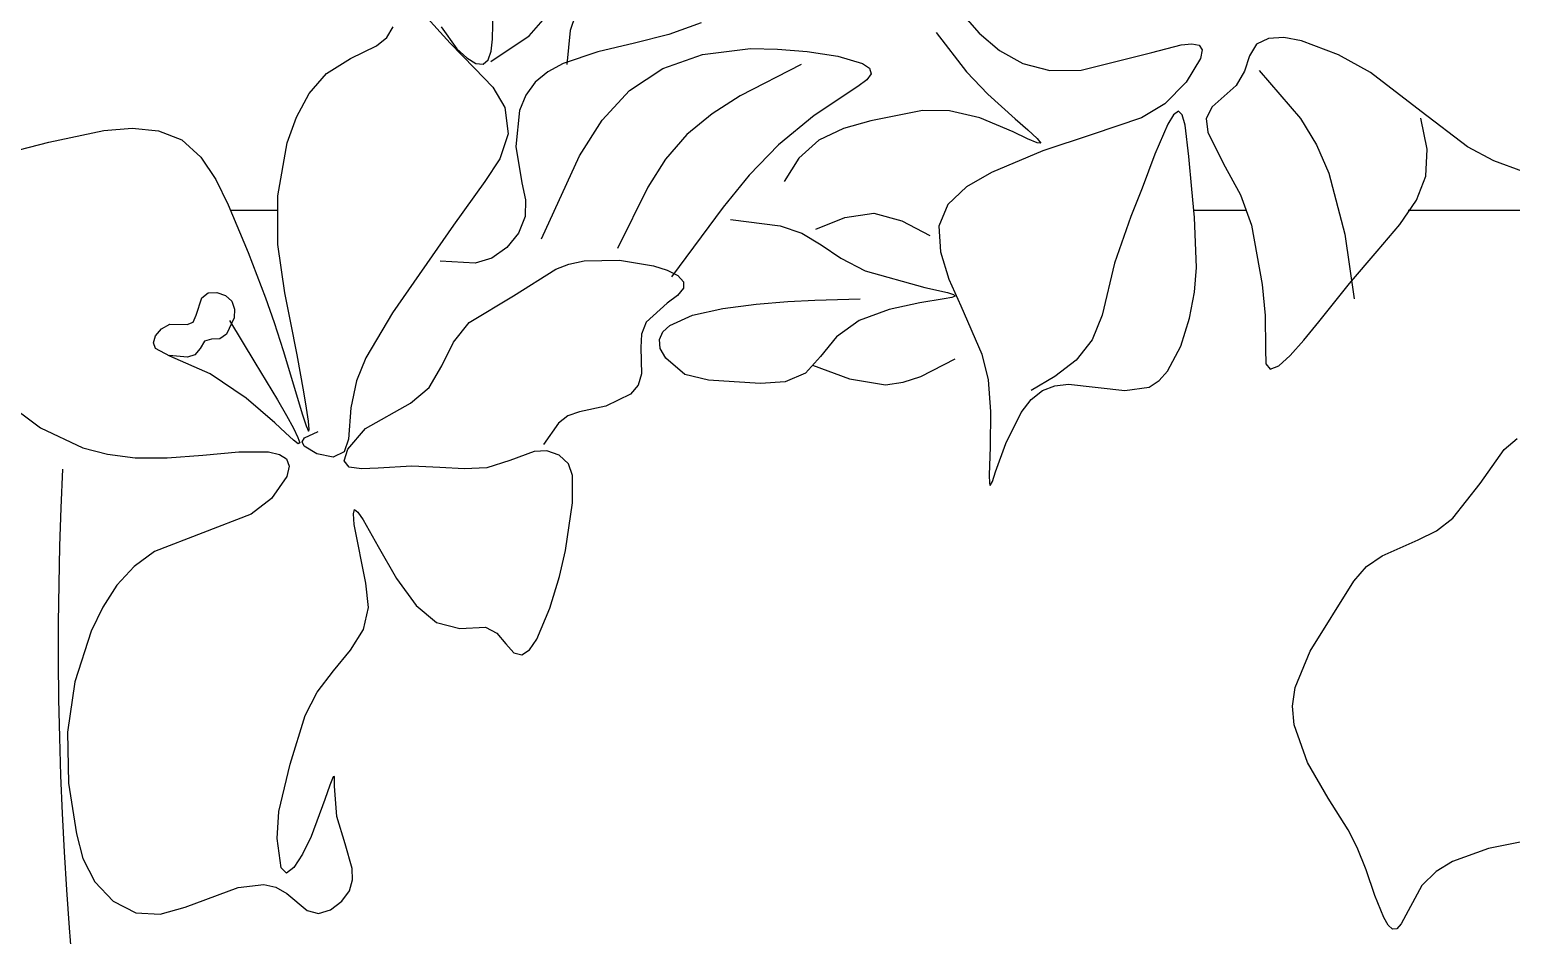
# Model space of a CAD drawing. Header units: millimetres. Extents: x 12377 to 30673, y 89761 to 101952.
# Drawn here: x 27005.2 to 27177.5, y 96432.1 to 96537.5 of the extents above; entities that cross this region are included whole.
import ezdxf

# ---------------------------------------------------------------- set-up
doc = ezdxf.new("R2010")
doc.units = ezdxf.units.MM

# ---------------------------------------------------------------- blocks, each defined once
blk = doc.blocks.new('A$C2176212A')
for p, q in [((311.31, 322.57), (315.56, 317.71)), ((269.24, 321.72), (267.99, 318.01)), ((251, 319.92), (254.05, 316.54)), ((258.96, 317.01), (259.05, 320.44)), ((263.24, 317.41), (264.88, 319.27)), ((245.48, 316.25), (246.67, 317.2)), ((246.67, 317.2), (247.41, 318.46)), ((252.99, 318.44), (254.84, 315.88)), ((258.78, 314.42), (263.24, 317.41)), ((267.99, 318.01), (267.62, 314.06)), ((310.57, 317.78), (314.1, 313.22)), ((315.56, 317.71), (317.94, 315.7)), ((242.45, 314.75), (245.48, 316.25)), ((254.05, 316.54), (256.87, 313.65)), ((254.84, 315.88), (255.97, 314.84)), ((258.46, 314.6), (258.8, 315.62)), ((258.8, 315.62), (258.96, 317.01)), ((317.94, 315.7), (320.65, 314.2)), ((327.44, 313.39), (335.66, 315.45)), ((335.66, 315.45), (339.07, 316.35)), ((339.07, 316.35), (340.31, 316.49)), ((340.31, 316.49), (341.15, 316.33)), ((341.15, 316.33), (341.51, 315.78)), ((341.51, 315.78), (341.31, 314.78)), ((239.68, 313.01), (242.45, 314.75)), ((255.97, 314.84), (257.04, 314.19)), ((256.87, 313.65), (259.02, 311.44)), ((257.04, 314.19), (257.89, 314.09)), ((257.89, 314.09), (258.46, 314.6)), ((294.88, 314.06), (287.76, 310.43)), ((320.65, 314.2), (323.78, 313.37)), ((341.31, 314.78), (339.63, 312)), ((237.65, 310.68), (239.68, 313.01)), ((314.1, 313.22), (316.58, 310.62)), ((323.78, 313.37), (327.44, 313.39)), ((339.63, 312), (337.14, 309.5)), ((236.16, 307.94), (237.65, 310.68)), ((259.02, 311.44), (260.39, 309.06)), ((287.76, 310.43), (284.5, 308.34)), ((316.58, 310.62), (319.75, 307.76)), ((260.39, 309.06), (260.78, 306)), ((308.99, 308.71), (302.96, 307.51)), ((312.1, 308.69), (308.99, 308.71)), ((315.63, 307.86), (312.1, 308.69)), ((337.14, 309.5), (334.43, 307.85)), ((338.73, 308.63), (338.16, 308.21)), ((339.18, 308.21), (338.73, 308.63)), ((235.09, 304.95), (236.16, 307.94)), ((284.5, 308.34), (281.57, 305.91)), ((302.96, 307.51), (299.8, 306.62)), ((319.53, 306.22), (315.63, 307.86)), ((319.75, 307.76), (321.23, 306.47)), ((334.43, 307.85), (328.72, 305.91)), ((337.49, 307.11), (335.99, 303.64)), ((338.16, 308.21), (337.49, 307.11)), ((339.5, 307.02), (339.18, 308.21)), ((339.94, 303.35), (339.5, 307.02)), ((201.47, 303.54), (207.39, 305.05)), ((207.39, 305.05), (213.79, 306.39)), ((213.79, 306.39), (217.06, 306.66)), ((217.06, 306.66), (220.14, 306.37)), ((220.14, 306.37), (222.85, 305.29)), ((222.85, 305.29), (225.05, 303.31)), ((260.78, 306), (259.82, 303.1)), ((281.57, 305.91), (279.1, 303.05)), ((296.9, 305.27), (294.61, 303.17)), ((299.8, 306.62), (296.9, 305.27)), ((321.18, 305.44), (319.53, 306.22)), ((322.32, 304.94), (321.18, 305.44)), ((321.23, 306.47), (322.3, 305.47)), ((322.3, 305.47), (322.73, 304.92)), ((328.72, 305.91), (322.98, 304.04)), ((225.05, 303.31), (226.81, 300.69)), ((234, 298.78), (235.09, 304.95)), ((322.98, 304.04), (316.99, 301.52)), ((322.73, 304.92), (322.32, 304.94)), ((335.99, 303.64), (334.5, 299.68)), ((340.3, 299.58), (339.94, 303.35)), ((259.82, 303.1), (258.07, 300.45)), ((279.1, 303.05), (277.02, 299.81)), ((294.61, 303.17), (292.89, 300.46)), ((226.81, 300.69), (228.24, 297.76)), ((258.07, 300.45), (254.45, 295.37)), ((314.1, 299.86), (311.91, 297.8)), ((316.99, 301.52), (314.1, 299.86)), ((234.01, 293.15), (234, 298.78)), ((277.02, 299.81), (273.52, 292.68)), ((334.5, 299.68), (333.21, 296.39)), ((340.62, 296.28), (340.3, 299.58)), ((228.24, 297.76), (230.56, 292.19)), ((228.51, 297.12), (234, 297.12)), ((311.91, 297.8), (310.89, 295.25)), ((333.21, 296.39), (331.31, 290.95)), ((340.54, 297.12), (346.6, 297.12)), ((365.44, 297.12), (389.63, 297.12)), ((254.45, 295.37), (247.35, 285.18)), ((310.89, 295.25), (311.07, 292.28)), ((340.85, 290.46), (340.62, 296.28)), ((234.83, 287.52), (234.01, 293.15)), ((230.56, 292.19), (232.58, 286.95)), ((267.85, 290.86), (269.64, 291.22)), ((269.64, 291.22), (273.74, 291.3)), ((273.74, 291.3), (277.69, 290.67)), ((311.07, 292.28), (312.05, 289.12)), ((261.41, 287.16), (266.34, 290.28)), ((266.34, 290.28), (267.85, 290.86)), ((277.69, 290.67), (279.3, 290.15)), ((279.3, 290.15), (280.51, 289.53)), ((280.51, 289.53), (281.18, 288.81)), ((331.31, 290.95), (329.87, 284.91)), ((340.61, 287.61), (340.85, 290.46)), ((281.19, 288.04), (280.47, 287.22)), ((281.18, 288.81), (281.19, 288.04)), ((312.05, 289.12), (313.42, 285.99)), ((232.58, 286.95), (233.58, 284.07)), ((235.48, 284.21), (234.83, 287.52)), ((256.26, 284.07), (261.41, 287.16)), ((279.27, 286.33), (276.85, 284.11)), ((280.47, 287.22), (279.27, 286.33)), ((340.02, 284.57), (340.61, 287.61)), ((247.35, 285.18), (244.26, 279.97)), ((313.42, 285.99), (315.88, 280.39)), ((329.87, 284.91), (328.7, 282.03)), ((339.02, 281.32), (340.02, 284.57)), ((233.58, 284.07), (234.64, 280.81)), ((236.24, 280.29), (235.48, 284.21)), ((254.42, 281.77), (256.26, 284.07)), ((276.31, 282.71), (276.22, 281.17)), ((276.85, 284.11), (276.31, 282.71)), ((253.08, 279.03), (254.42, 281.77)), ((276.22, 281.17), (276.29, 278.09)), ((328.7, 282.03), (326.84, 279.67)), ((337.48, 278.41), (339.02, 281.32)), ((234.64, 280.81), (236.88, 273.33)), ((237.02, 276), (236.24, 280.29)), ((244.26, 279.97), (243.15, 277.26)), ((308.77, 277.79), (312.78, 279.83)), ((315.88, 280.39), (316.61, 277.4)), ((326.84, 279.67), (324.38, 277.79)), ((251.6, 276.49), (253.08, 279.03)), ((276.29, 278.09), (275.92, 276.77)), ((296.2, 279.09), (300.47, 277.51)), ((300.47, 277.51), (304.68, 276.83)), ((306.74, 277.11), (308.77, 277.79)), ((324.38, 277.79), (321.62, 276.14)), ((336.49, 277.3), (337.48, 278.41)), ((237.34, 274.09), (237.02, 276)), ((243.15, 277.26), (242.48, 274.15)), ((249.44, 274.69), (251.6, 276.49)), ((275.01, 275.72), (272.16, 274.35)), ((275.92, 276.77), (275.01, 275.72)), ((304.68, 276.83), (306.74, 277.11)), ((316.61, 277.4), (316.9, 273.7)), ((321.6, 275.09), (322.91, 276.14)), ((322.91, 276.14), (324.37, 276.7)), ((324.37, 276.7), (325.94, 276.88)), ((325.94, 276.88), (332.49, 276.14)), ((332.49, 276.14), (335.32, 276.54)), ((335.32, 276.54), (336.49, 277.3)), ((201.96, 275.14), (206.42, 271.81)), ((237.56, 272.57), (237.34, 274.09)), ((242.48, 274.15), (242.22, 270.48)), ((244.21, 271.74), (249.44, 274.69)), ((272.16, 274.35), (269.09, 273.66)), ((320.46, 273.6), (321.6, 275.09)), ((236.88, 273.33), (237.3, 272.03)), ((237.65, 271.62), (237.56, 272.57)), ((266.63, 272.37), (264.92, 269.87)), ((267.75, 273.19), (266.63, 272.37)), ((269.09, 273.66), (267.75, 273.19)), ((316.9, 273.7), (316.84, 269.59)), ((318.67, 269.98), (320.46, 273.6)), ((206.42, 271.81), (211.35, 269.47)), ((236.83, 270.19), (237.11, 270.64)), ((237.11, 270.64), (238.69, 271.4)), ((237.3, 272.03), (237.57, 271.41)), ((237.57, 271.41), (237.65, 271.62)), ((242.13, 269.32), (244.21, 271.74)), ((211.35, 269.47), (214.21, 268.74)), ((225.28, 268.63), (229.46, 269.01)), ((229.46, 269.01), (232.94, 269.01)), ((232.94, 269.01), (234.21, 268.73)), ((237.06, 269.69), (236.83, 270.19)), ((238.56, 268.77), (237.06, 269.69)), ((241.72, 269.01), (240.46, 268.39)), ((242.22, 270.48), (241.72, 269.01)), ((241.72, 267.98), (242.13, 269.32)), ((263.82, 269.06), (260.97, 268)), ((265.3, 269.13), (263.82, 269.06)), ((266.74, 268.63), (265.3, 269.13)), ((316.84, 269.59), (316.73, 266.3)), ((317.48, 266.68), (318.67, 269.98)), ((214.21, 268.74), (217.43, 268.34)), ((217.43, 268.34), (221.12, 268.31)), ((221.12, 268.31), (225.28, 268.63)), ((234.21, 268.73), (235.03, 268.2)), ((235.03, 268.2), (235.34, 267.35)), ((235.34, 267.35), (235.04, 266.15)), ((240.46, 268.39), (238.56, 268.77)), ((242.32, 267.24), (241.72, 267.98)), ((243.75, 267.03), (242.32, 267.24)), ((245.66, 267.13), (243.75, 267.03)), ((249.58, 267.35), (245.66, 267.13)), ((252.86, 267.21), (249.58, 267.35)), ((255.68, 267.03), (252.86, 267.21)), ((258.31, 267.17), (255.68, 267.03)), ((260.97, 268), (258.31, 267.17)), ((267.8, 267.63), (266.74, 268.63)), ((268.29, 266.27), (267.8, 267.63)), ((235.04, 266.15), (233.27, 263.58)), ((268.26, 263.11), (268.29, 266.27)), ((316.73, 266.3), (316.75, 265.36)), ((316.75, 265.36), (316.86, 265.1)), ((316.86, 265.1), (317.1, 265.59)), ((317.1, 265.59), (317.48, 266.68)), ((233.27, 263.58), (230.9, 261.77)), ((242.79, 261.8), (242.93, 262.3)), ((242.93, 262.3), (243.32, 262.02)), ((243.32, 262.02), (243.93, 261.11)), ((267.47, 257.54), (268.26, 263.11)), ((230.9, 261.77), (219.67, 257.43)), ((242.9, 260.58), (242.79, 261.8)), ((244.24, 253.75), (242.9, 260.58)), ((243.93, 261.11), (245.66, 258.03)), ((219.67, 257.43), (217.3, 255.7)), ((245.66, 258.03), (247.8, 254.31)), ((266.75, 254.54), (267.47, 257.54)), ((217.3, 255.7), (215.3, 253.5)), ((215.3, 253.5), (213.64, 250.95)), ((244.54, 250.9), (244.24, 253.75)), ((247.8, 254.31), (250.08, 251.16)), ((265.62, 250.84), (266.75, 254.54)), ((213.64, 250.95), (212.29, 248.15)), ((243.97, 248.35), (244.54, 250.9)), ((250.08, 251.16), (252.47, 249.18)), ((264.11, 247.25), (265.62, 250.84)), ((212.29, 248.15), (210.42, 242.28)), ((242.46, 245.95), (243.97, 248.35)), ((252.47, 249.18), (255.16, 248.48)), ((255.16, 248.48), (258.17, 248.64)), ((258.17, 248.64), (259.46, 247.95)), ((259.46, 247.95), (260.52, 246.71)), ((260.52, 246.71), (261.46, 245.65)), ((263.26, 246.01), (264.11, 247.25)), ((240.49, 243.56), (242.46, 245.95)), ((261.46, 245.65), (262.37, 245.4)), ((262.37, 245.4), (263.26, 246.01)), ((238.59, 241.06), (240.49, 243.56)), ((210.42, 242.28), (209.56, 236.41)), ((237.2, 238.35), (238.59, 241.06)), ((235.46, 232.7), (237.2, 238.35)), ((209.56, 236.41), (209.67, 230.48)), ((234.13, 227.21), (235.46, 232.7)), ((240.43, 231.23), (240.05, 230.25)), ((240.6, 231.25), (240.43, 231.23)), ((240.59, 230.14), (240.6, 231.25)), ((209.67, 230.48), (210.59, 224.58)), ((240.05, 230.25), (239.49, 228.59)), ((240.85, 226.63), (240.59, 230.14)), ((239.49, 228.59), (237.88, 224.3)), ((233.93, 224.05), (234.13, 227.21)), ((241.84, 223.43), (240.85, 226.63)), ((210.59, 224.58), (211.35, 221.71)), ((234.39, 220.66), (233.93, 224.05)), ((237.88, 224.3), (236.89, 222.24)), ((242.66, 220.58), (241.84, 223.43)), ((211.35, 221.71), (212.72, 219.02)), ((235, 220.04), (234.39, 220.66)), ((235.88, 220.68), (235, 220.04)), ((236.89, 222.24), (235.88, 220.68)), ((242.7, 219.26), (242.66, 220.58)), ((212.72, 219.02), (214.87, 216.77)), ((242.33, 217.98), (242.7, 219.26)), ((223.24, 216.06), (229.41, 218.37)), ((229.41, 218.37), (232.39, 218.71)), ((232.39, 218.71), (233.77, 218.4)), ((233.77, 218.4), (235.04, 217.67)), ((235.04, 217.67), (237.42, 215.68)), ((241.44, 216.76), (242.33, 217.98)), ((214.87, 216.77), (217.5, 215.4)), ((217.5, 215.4), (220.31, 215.26)), ((220.31, 215.26), (223.24, 216.06)), ((237.42, 215.68), (238.73, 215.32)), ((238.73, 215.32), (240.15, 215.77)), ((240.15, 215.77), (241.44, 216.76))]:
    blk.add_line(p, q)
at = {"extrusion": (0, 0, -1)}
for p, q in [((283.25, 318.91), (279.49, 317.57)), ((279.49, 317.57), (275.47, 316.55)), ((349.21, 317.11), (347.83, 316.44)), ((351, 317.19), (349.21, 317.11)), ((353.06, 316.82), (351, 317.19)), ((271.22, 315.54), (267.18, 314.18)), ((275.47, 316.55), (271.22, 315.54)), ((283.41, 315.23), (288.96, 315.91)), ((288.96, 315.91), (292.12, 315.87)), ((292.12, 315.87), (295.55, 315.58)), ((295.55, 315.58), (299.14, 315.03)), ((347.83, 316.44), (347, 315.08)), ((357.34, 315.2), (353.06, 316.82)), ((267.18, 314.18), (265.42, 313.22)), ((278.77, 313.6), (283.41, 315.23)), ((299.14, 315.03), (302, 314.18)), ((302, 314.18), (302.81, 313.63)), ((302.81, 313.63), (303, 313)), ((347, 315.08), (346.42, 313.29)), ((361.06, 313.14), (357.34, 315.2)), ((263.95, 312.02), (262.84, 310.51)), ((265.42, 313.22), (263.95, 312.02)), ((274.92, 311.04), (278.77, 313.6)), ((302.49, 312.28), (301.45, 311.49)), ((303, 313), (302.49, 312.28)), ((346.42, 313.29), (345.46, 311.63)), ((348.14, 313.36), (352.94, 307.79)), ((366.97, 308.61), (361.06, 313.14)), ((262.84, 310.51), (262.11, 308.7)), ((271.74, 307.61), (274.92, 311.04)), ((301.45, 311.49), (296.37, 308.15)), ((345.46, 311.63), (342.65, 309.13)), ((262.11, 308.7), (261.7, 304.54)), ((342.65, 309.13), (341.98, 307.78)), ((372.36, 304.48), (366.97, 308.61)), ((269.09, 303.43), (271.74, 307.61)), ((296.37, 308.15), (292.23, 304.73)), ((341.98, 307.78), (342.14, 306.19)), ((352.94, 307.79), (354.81, 304.73)), ((367.65, 304.23), (366.93, 307.83)), ((342.14, 306.19), (343.94, 302.6)), ((261.7, 304.54), (262.39, 300.32)), ((264.68, 293.79), (269.09, 303.43)), ((292.23, 304.73), (288.8, 301.2)), ((354.81, 304.73), (356.23, 301.44)), ((367.51, 301.09), (367.65, 304.23)), ((375.4, 302.88), (372.36, 304.48)), ((343.94, 302.6), (345.97, 298.9)), ((378.77, 301.63), (375.4, 302.88)), ((262.39, 300.32), (262.82, 298.33)), ((288.8, 301.2), (285.78, 297.48)), ((356.23, 301.44), (358.07, 294.32)), ((366.41, 298.28), (367.51, 301.09)), ((262.82, 298.33), (262.77, 296.38)), ((345.97, 298.9), (347.23, 295.37)), ((364.48, 295.46), (366.41, 298.28)), ((262.77, 296.38), (262, 294.47)), ((285.78, 297.48), (279.78, 289.37)), ((299.96, 296.27), (303.31, 296.77)), ((303.31, 296.77), (306.59, 295.89)), ((286.63, 296.04), (292.41, 295.32)), ((292.41, 295.32), (294.95, 294.46)), ((296.57, 294.93), (299.96, 296.27)), ((306.59, 295.89), (309.83, 294.2)), ((347.23, 295.37), (348.49, 288.47)), ((361.84, 292.35), (364.48, 295.46)), ((262, 294.47), (260.64, 292.79)), ((294.95, 294.46), (297.18, 293.11)), ((297.18, 293.11), (299.49, 291.54)), ((358.07, 294.32), (359.19, 286.83)), ((256.95, 290.96), (252.89, 291.21)), ((258.89, 291.56), (256.95, 290.96)), ((260.64, 292.79), (258.89, 291.56)), ((299.49, 291.54), (302.29, 290.06)), ((358.64, 288.61), (361.84, 292.35)), ((302.29, 290.06), (309.26, 288.12)), ((309.26, 288.12), (311.88, 287.55)), ((348.49, 288.47), (348.83, 284.87)), ((355.06, 284.15), (358.64, 288.61)), ((224.53, 284.91), (225.16, 286.93)), ((225.16, 286.93), (225.89, 287.5)), ((225.89, 287.5), (226.91, 287.56)), ((226.91, 287.56), (227.92, 287.21)), ((227.92, 287.21), (228.65, 286.53)), ((228.65, 286.53), (228.96, 285.63)), ((285.74, 285.69), (289.62, 286.19)), ((289.62, 286.19), (293.31, 286.49)), ((293.31, 286.49), (296.47, 286.66)), ((296.47, 286.66), (301.73, 286.83)), ((308.65, 286.34), (305.09, 285.57)), ((311.48, 286.8), (308.65, 286.34)), ((312.37, 286.97), (311.48, 286.8)), ((311.88, 287.55), (312.59, 287.33)), ((312.77, 287.14), (312.37, 286.97)), ((312.59, 287.33), (312.77, 287.14)), ((224.17, 284.1), (224.53, 284.91)), ((228.93, 284.62), (228.05, 282.7)), ((228.96, 285.63), (228.93, 284.62)), ((279.58, 283.73), (282.21, 284.9)), ((282.21, 284.9), (285.74, 285.69)), ((305.09, 285.57), (301.6, 284.3)), ((348.83, 284.87), (348.87, 281)), ((219.8, 282.52), (220.48, 283.32)), ((220.48, 283.32), (221.43, 283.85)), ((221.43, 283.85), (223.48, 283.84)), ((223.48, 283.84), (224.17, 284.1)), ((228.05, 282.7), (227.27, 282.16)), ((228.37, 284.29), (231.35, 279.42)), ((278.38, 282.08), (278.77, 282.97)), ((278.77, 282.97), (279.58, 283.73)), ((301.6, 284.3), (298.96, 282.38)), ((353.31, 282), (355.06, 284.15)), ((219.53, 281.7), (219.8, 282.52)), ((219.78, 281.05), (219.53, 281.7)), ((221.46, 280.13), (219.78, 281.05)), ((224.96, 281.03), (224.35, 280.3)), ((225.49, 281.88), (224.96, 281.03)), ((226.3, 282.12), (225.49, 281.88)), ((227.27, 282.16), (226.3, 282.12)), ((278.48, 281.05), (278.38, 282.08)), ((279.11, 279.9), (278.48, 281.05)), ((298.96, 282.38), (297.12, 280.1)), ((348.87, 281), (348.91, 279.27)), ((351.73, 280.22), (353.31, 282)), ((223.5, 280.02), (221.37, 280.24)), ((226.14, 278.11), (221.46, 280.13)), ((224.35, 280.3), (223.5, 280.02)), ((231.35, 279.42), (233.96, 275.07)), ((281.35, 278.01), (279.11, 279.9)), ((297.12, 280.1), (295.35, 278.16)), ((348.91, 279.27), (349.42, 278.62)), ((350.4, 279.02), (351.73, 280.22)), ((230.32, 275.26), (226.14, 278.11)), ((284.07, 277.36), (281.35, 278.01)), ((295.35, 278.16), (293.01, 277.17)), ((349.42, 278.62), (350.4, 279.02)), ((287.07, 277.16), (284.07, 277.36)), ((290.15, 276.98), (287.07, 277.16)), ((293.01, 277.17), (290.15, 276.98)), ((233.64, 272.39), (230.32, 275.26)), ((233.96, 275.07), (235.01, 273.25)), ((234.88, 271.23), (233.64, 272.39)), ((235.01, 273.25), (235.82, 271.77)), ((235.81, 270.38), (234.88, 271.23)), ((235.82, 271.77), (236.35, 270.68)), ((236.35, 270.68), (236.55, 270.05)), ((376.62, 269.3), (378.14, 270.59)), ((236.37, 269.95), (235.81, 270.38)), ((236.55, 270.05), (236.37, 269.95)), ((373.81, 265.33), (376.62, 269.3)), ((370.66, 261.29), (373.81, 265.33)), ((368.73, 259.85), (370.66, 261.29)), ((362.42, 256.91), (366.62, 258.79)), ((366.62, 258.79), (368.73, 259.85)), ((360.62, 255.67), (362.42, 256.91)), ((359.15, 254), (360.62, 255.67)), ((354.06, 245.85), (359.15, 254)), ((352.32, 241.62), (354.06, 245.85)), ((352, 239.46), (352.32, 241.62)), ((352.18, 237.27), (352, 239.46)), ((353.74, 232.88), (352.18, 237.27)), ((356.13, 228.75), (353.74, 232.88)), ((358.47, 225.06), (356.13, 228.75)), ((359.52, 223.02), (358.47, 225.06)), ((360.55, 220.42), (359.52, 223.02)), ((374.81, 222.9), (370.61, 221.37)), ((379.46, 223.82), (374.81, 222.9)), ((370.61, 221.37), (368.71, 220.22)), ((361.59, 217.44), (360.55, 220.42)), ((368.71, 220.22), (367.05, 218.6)), ((362.63, 214.86), (361.59, 217.44)), ((367.05, 218.6), (364.64, 214.11)), ((363.14, 213.98), (362.63, 214.86)), ((363.64, 213.5), (363.14, 213.98)), ((364.64, 214.11), (364.15, 213.53)), ((364.15, 213.53), (363.64, 213.5))]:
    blk.add_line(p, q, dxfattribs=at)
for centre, radius, start, end in [((635.53, 246.51), 446.23, 177.5293, 213.5336), ((635.53, 246.51), 427.06, 177.2514, 215.2554), ((635.53, 246.51), 455.82, 178.0079, 212.7388), ((-35.44, 246.51), 417.48, 323.8093, 356.9385)]:
    blk.add_arc(centre, radius, start, end)

msp = doc.modelspace()

# ---------------------------------------------------------------- block references
msp.add_blockref('A$C2176212A', (26800.02, 96219.36))

doc.saveas('drawing.dxf')
